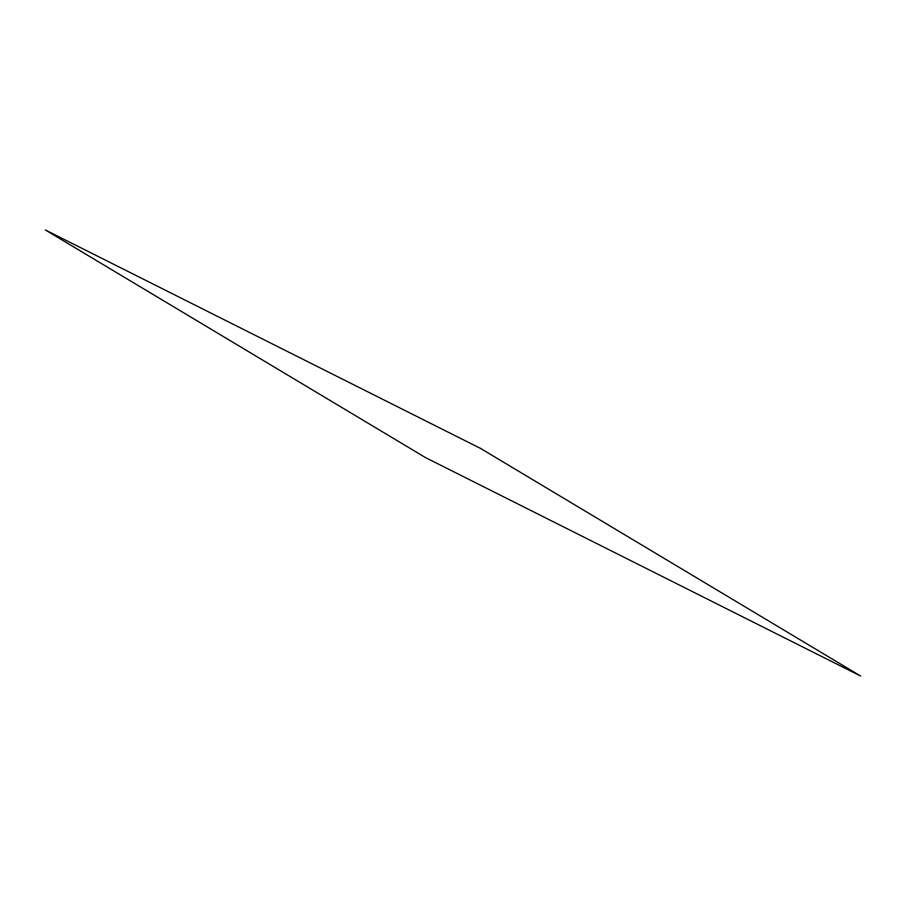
<?xml version="1.0" encoding="UTF-8"?>
<svg xmlns="http://www.w3.org/2000/svg" width="906" height="906" viewBox="0 0 906 906"><rect width="100%" height="100%" fill="white"/><g stroke="black" fill="none" stroke-linecap="round" stroke-linejoin="round"><path stroke-width="1.36" d="M480.554 448.436L45.3 229.931L425.446 457.564L860.7 676.069L480.554 448.436"/></g></svg>
